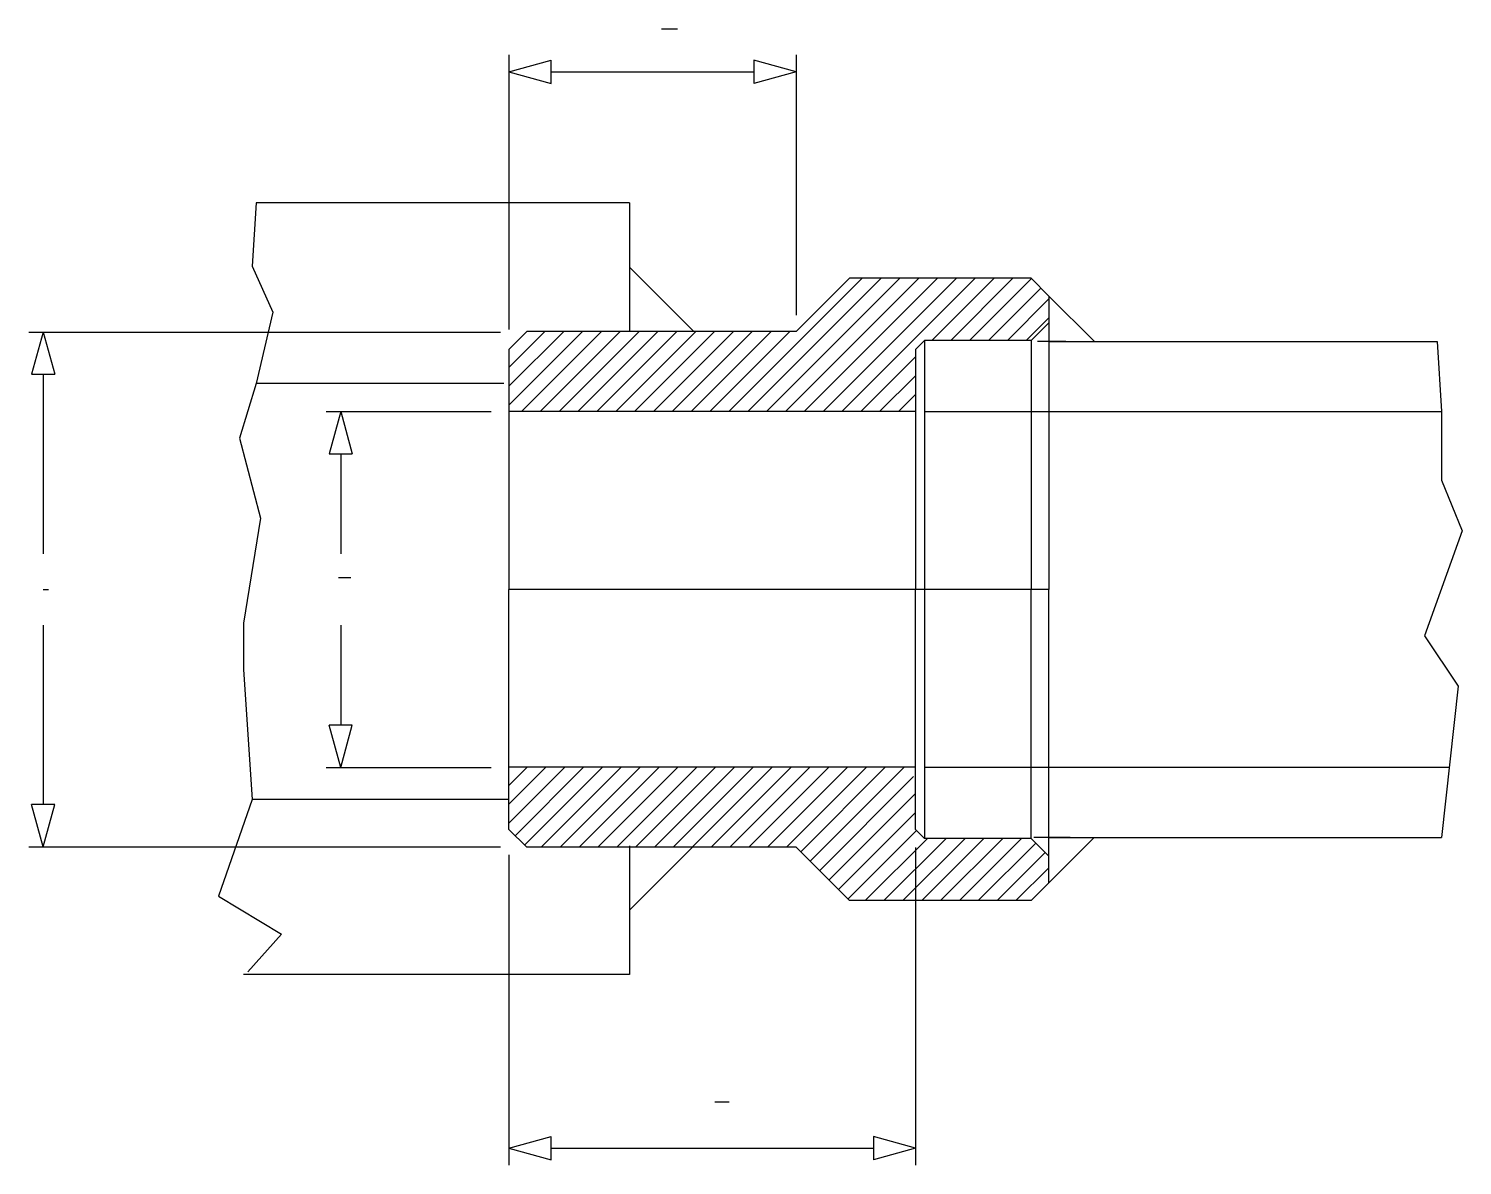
# Model space of a CAD drawing. Extents: x 465 to 1271, y 307 to 947.
import ezdxf

# ---------------------------------------------------------------- set-up
doc = ezdxf.new("R2010")
doc.units = 0
doc.header["$MEASUREMENT"] = 0
doc.layers.get('0').update_dxf_attribs({"linetype": 'CONTINUOUS'})
doc.layers.add('1', color=7, linetype='CONTINUOUS')

msp = doc.modelspace()

# ---------------------------------------------------------------- linework, layer by layer
at = {"color": 4, "linetype": 'Continuous'}
for p, q in [((858.55, 731.16), (933.55, 806.16)), ((869.16, 731.16), (944.16, 806.16)), ((879.76, 731.16), (954.76, 806.16)), ((890.37, 731.16), (965.37, 806.16)), ((900.98, 731.16), (975.98, 806.16)), ((911.58, 731.16), (986.58, 806.16)), ((922.19, 731.16), (997.19, 806.16)), ((972.8, 771.16), (1007.8, 806.16)), ((983.4, 771.16), (1018.4, 806.16)), ((994.01, 771.16), (1028.79, 805.94)), ((1004.62, 771.16), (1034.09, 800.64)), ((1015.22, 771.16), (1038.57, 794.51)), ((1025.83, 771.16), (1038.57, 783.9)), ((734.87, 755.97), (755.06, 776.16)), ((734.87, 745.37), (765.67, 776.16)), ((734.87, 734.76), (776.27, 776.16)), ((741.88, 731.16), (786.88, 776.16)), ((752.49, 731.16), (797.49, 776.16)), ((763.09, 731.16), (808.09, 776.16)), ((773.7, 731.16), (818.7, 776.16)), ((784.3, 731.16), (829.3, 776.16)), ((794.91, 731.16), (839.91, 776.16)), ((805.52, 731.16), (850.52, 776.16)), ((816.12, 731.16), (861.12, 776.16)), ((826.73, 731.16), (871.73, 776.16)), ((837.34, 731.16), (882.34, 776.16)), ((847.94, 731.16), (892.94, 776.16)), ((932.8, 731.16), (963.57, 761.93)), ((943.4, 731.16), (963.57, 751.33)), ((954.01, 731.16), (963.57, 740.72)), ((734.87, 520.97), (745.06, 531.16)), ((734.87, 510.37), (755.67, 531.16)), ((734.87, 499.76), (766.27, 531.16)), ((738.37, 492.66), (776.88, 531.16)), ((743.68, 487.35), (787.49, 531.16)), ((753.09, 486.16), (798.09, 531.16)), ((763.7, 486.16), (808.7, 531.16)), ((774.3, 486.16), (819.3, 531.16)), ((784.91, 486.16), (829.91, 531.16)), ((795.52, 486.16), (840.52, 531.16)), ((806.12, 486.16), (851.12, 531.16)), ((816.73, 486.16), (861.73, 531.16)), ((827.34, 486.16), (872.34, 531.16)), ((837.94, 486.16), (882.94, 531.16)), ((848.55, 486.16), (893.55, 531.16)), ((859.16, 486.16), (904.16, 531.16)), ((869.76, 486.16), (914.76, 531.16)), ((880.37, 486.16), (925.37, 531.16)), ((890.98, 486.16), (935.98, 531.16)), ((898.97, 483.55), (946.58, 531.16)), ((904.27, 478.24), (957.19, 531.16)), ((909.57, 472.94), (962.49, 525.86)), ((914.88, 467.64), (963.57, 516.33)), ((920.18, 462.33), (963.57, 505.72)), ((925.48, 457.03), (964.09, 495.64)), ((935.22, 456.16), (970.22, 491.16)), ((945.83, 456.16), (980.83, 491.16)), ((956.44, 456.16), (991.44, 491.16)), ((967.04, 456.16), (1002.04, 491.16)), ((977.65, 456.16), (1012.65, 491.16)), ((988.26, 456.16), (1023.26, 491.16)), ((998.86, 456.16), (1031.22, 488.52)), ((1009.47, 456.16), (1036.52, 483.21)), ((1020.08, 456.16), (1038.57, 474.65))]:
    msp.add_line(p, q, dxfattribs=at)
at = {"layer": '1', "color": 5, "linetype": 'Continuous'}
for p, q in [((820.61, 946.51), (829.61, 946.51)), ((639.02, 637.92), (646.02, 637.92)), ((472.96, 631.12), (475.96, 631.12)), ((850.72, 342.91), (858.72, 342.91))]:
    msp.add_line(p, q, dxfattribs=at)
at = {"layer": '1', "color": 3, "linetype": 'Continuous'}
for p, q in [((734.87, 931.74), (734.87, 777.39)), ((734.87, 922.25), (758.58, 928.81)), ((758.58, 915.69), (758.58, 928.81)), ((896.35, 922.25), (872.64, 928.81)), ((872.64, 928.81), (872.64, 915.69)), ((896.35, 931.74), (896.35, 785.44)), ((734.87, 922.25), (758.58, 915.69)), ((758.58, 922.25), (872.64, 922.25)), ((896.35, 922.25), (872.64, 915.69)), ((464.72, 775.85), (730.06, 775.85)), ((472.96, 775.85), (466.4, 752.14)), ((472.96, 775.85), (479.51, 752.14)), ((466.4, 752.14), (479.51, 752.14)), ((472.96, 752.14), (472.96, 651.12)), ((631.98, 731.2), (724.87, 731.2)), ((640.22, 731.2), (633.66, 707.49)), ((640.22, 731.2), (646.77, 707.49)), ((633.66, 707.49), (646.77, 707.49)), ((640.22, 707.49), (640.22, 651.12)), ((472.96, 611.12), (472.96, 510.11)), ((640.22, 611.12), (640.22, 554.76)), ((640.22, 531.05), (633.66, 554.76)), ((646.77, 554.76), (633.66, 554.76)), ((640.22, 531.05), (646.77, 554.76)), ((631.98, 531.05), (724.87, 531.05)), ((472.96, 486.4), (466.4, 510.11)), ((479.51, 510.11), (466.4, 510.11)), ((472.96, 486.4), (479.51, 510.11)), ((464.72, 486.4), (730.06, 486.4)), ((963.57, 486.04), (963.57, 307.27)), ((734.87, 481.81), (734.87, 307.27)), ((734.87, 316.98), (758.58, 323.53)), ((758.58, 310.42), (758.58, 323.53)), ((963.57, 316.98), (939.86, 323.53)), ((939.86, 323.53), (939.86, 310.42)), ((734.87, 316.98), (758.58, 310.42)), ((758.58, 316.98), (939.86, 316.98)), ((963.57, 316.98), (939.86, 310.42))]:
    msp.add_line(p, q, dxfattribs=at)
at = {"layer": '1', "color": 4, "linetype": 'Continuous'}
for p, q in [((592.71, 848.48), (590.35, 813.04)), ((802.74, 848.48), (592.71, 848.48)), ((802.74, 848.48), (802.74, 776.16)), ((590.35, 813.04), (602.15, 787.05)), ((838.89, 776.16), (802.74, 812.32)), ((1064.22, 770.51), (1038.57, 796.16)), ((602.15, 787.05), (592.71, 746.88)), ((968.57, 771.16), (968.57, 491.16)), ((1048.16, 770.51), (1032.24, 770.51)), ((1038.57, 770.51), (1256.99, 770.51)), ((1256.99, 770.51), (1259.35, 731.16)), ((592.71, 746.88), (583.27, 716.16)), ((731.94, 746.88), (592.71, 746.88)), ((968.57, 731.16), (1259.35, 731.16)), ((1259.35, 731.16), (1259.35, 692.53)), ((583.27, 716.16), (595.07, 671.27)), ((1259.35, 692.53), (1271.15, 664.17)), ((595.07, 671.27), (585.63, 612.19)), ((1271.15, 664.17), (1249.91, 605.11)), ((1038.57, 631.16), (734.87, 631.16)), ((585.63, 612.19), (585.63, 586.2)), ((1249.91, 605.11), (1268.79, 576.75)), ((585.63, 586.2), (590.35, 512.95)), ((1268.79, 576.75), (1259.35, 491.69)), ((968.57, 531.16), (1263.73, 531.16)), ((590.35, 512.95), (571.47, 458.61)), ((734.3, 512.95), (590.35, 512.95)), ((802.74, 486.96), (802.74, 414.64)), ((802.74, 450.81), (838.09, 486.16)), ((1050.52, 491.69), (1030.07, 491.69)), ((1038.57, 491.69), (1259.35, 491.69)), ((1038.57, 466.16), (1064.09, 491.69)), ((571.47, 458.61), (606.87, 437.34)), ((606.87, 437.34), (587.99, 416.07)), ((802.74, 414.64), (585.63, 414.64))]:
    msp.add_line(p, q, dxfattribs=at)
at = {"layer": '1', "color": 7, "linetype": 'Continuous'}
for p, q in [((926.35, 806.16), (896.35, 776.16)), ((1028.57, 806.16), (926.35, 806.16)), ((1038.57, 796.16), (1028.57, 806.16)), ((1038.57, 796.16), (1038.57, 631.16)), ((734.87, 766.16), (744.87, 776.16)), ((896.35, 776.16), (744.87, 776.16)), ((1038.5, 781.09), (1028.57, 771.16)), ((734.87, 766.16), (734.87, 631.16)), ((963.57, 766.16), (968.57, 771.16)), ((963.57, 766.16), (963.57, 631.16)), ((1028.57, 771.16), (968.57, 771.16)), ((1028.57, 771.16), (1028.57, 631.16)), ((963.57, 731.16), (734.87, 731.16)), ((734.87, 496.16), (734.87, 631.16)), ((963.57, 496.16), (963.57, 631.16)), ((1028.57, 491.16), (1028.57, 631.16)), ((1038.57, 466.16), (1038.57, 631.16)), ((963.57, 531.16), (734.87, 531.16)), ((734.87, 496.16), (744.87, 486.16)), ((963.57, 496.16), (968.57, 491.16)), ((896.35, 486.16), (744.87, 486.16)), ((926.35, 456.16), (896.35, 486.16)), ((1028.57, 491.16), (968.57, 491.16)), ((1038.5, 481.23), (1028.57, 491.16)), ((1038.57, 466.16), (1028.57, 456.16)), ((1028.57, 456.16), (926.35, 456.16))]:
    msp.add_line(p, q, dxfattribs=at)

doc.saveas('drawing.dxf')
